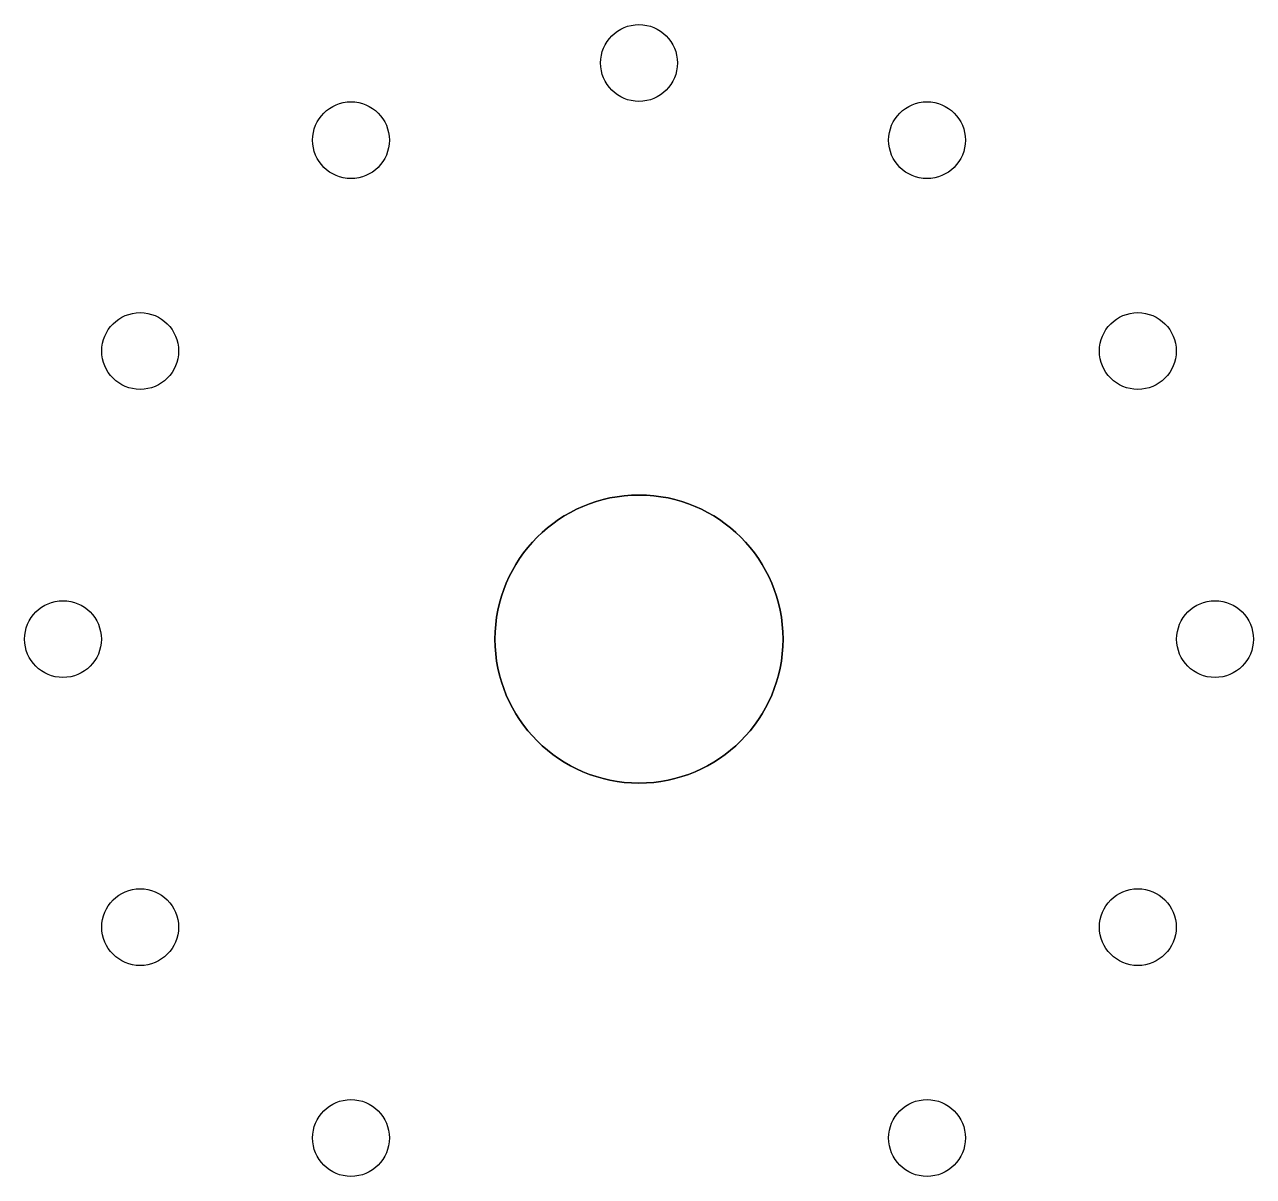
# Model space of a CAD drawing. Header units: inches. Extents: x -0.8 to 0.8, y -0.7 to 0.8.
import ezdxf

# ---------------------------------------------------------------- set-up
doc = ezdxf.new("R2010")
doc.units = ezdxf.units.IN
doc.header["$MEASUREMENT"] = 0

msp = doc.modelspace()

# ---------------------------------------------------------------- linework, layer by layer
for centre, radius in [((0, 0.75), 0.05), ((-0.375, 0.6495), 0.05), ((0.375, 0.6495), 0.05), ((-0.6495, 0.375), 0.05), ((0.6495, 0.375), 0.05), ((0, 0), 0.1875), ((-0.75, 0), 0.05), ((-0.75, 0), 0.05), ((0.75, 0), 0.05), ((-0.6495, -0.375), 0.05), ((0.6495, -0.375), 0.05), ((-0.375, -0.6495), 0.05), ((0.375, -0.6495), 0.05)]:
    msp.add_circle(centre, radius)
at = {"extrusion": (-2e-16, 0, -1)}
msp.add_circle((0, 0), 0.1875, dxfattribs=at)

doc.saveas('drawing.dxf')
